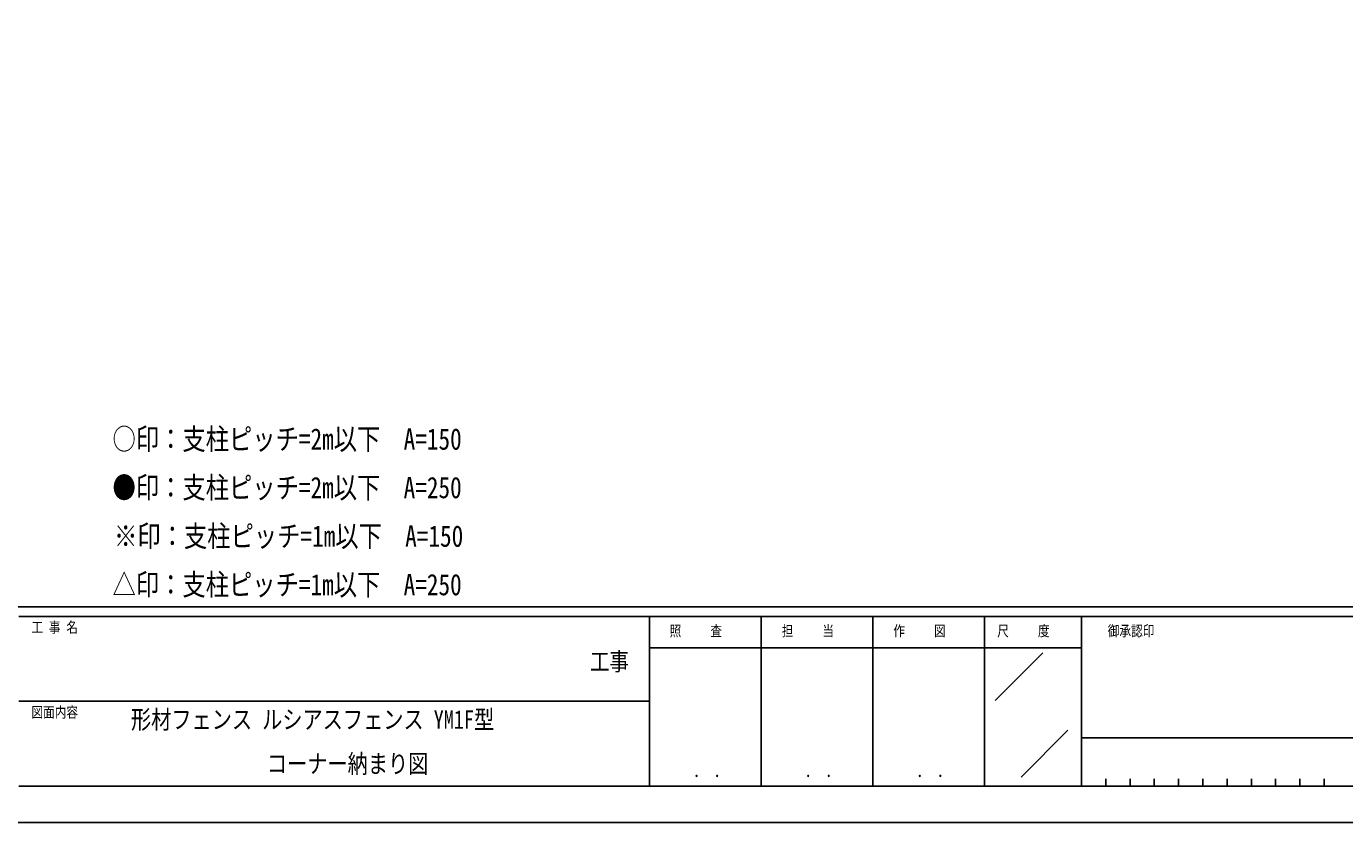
# Model space of a CAD drawing. Units: millimetres, scale not verified. Extents: x -4205 to 4205, y -2970 to 2970.
# Drawn here: x 11 to 2727, y -2970 to -1329 of the extents above; entities that cross this region are included whole.
import ezdxf
from ezdxf.enums import TextEntityAlignment as Align

# ---------------------------------------------------------------- set-up
doc = ezdxf.new("R2010")
doc.units = ezdxf.units.MM
doc.header["$LTSCALE"] = 16
doc.layers.add('0-2_USER1', color=3, linetype='Continuous')
doc.layers.add('0-6_YKK_ZWAK', color=7, linetype='Continuous')
doc.styles.add('ＭＳ ゴシック', font='')
doc.styles.get('ＭＳ ゴシック').set_extended_font_data('MS Gothic')

msp = doc.modelspace()

# ---------------------------------------------------------------- linework, layer by layer
at = {"layer": '0-6_YKK_ZWAK'}
for p, q in [((3895.02, -2525), (-3904.98, -2525)), ((1295.02, -2545), (-4.98, -2545)), ((1525.02, -2545), (1525.02, -2895)), ((1755.02, -2545), (1755.02, -2895)), ((1985.02, -2545), (1985.02, -2895)), ((2185.02, -2545), (1985.02, -2545)), ((3217.52, -2545), (2185.02, -2545)), ((2185.02, -2545), (2185.02, -2895)), ((1985.02, -2610), (1295.02, -2610)), ((1985.02, -2610), (2185.02, -2610)), ((2007.1, -2718.29), (2105.04, -2620.36)), ((-4.98, -2720), (1295.02, -2720)), ((2060.67, -2875.99), (2156.89, -2779.77)), ((2185.02, -2795), (3217.52, -2795)), ((-4.98, -2895), (1295.02, -2895)), ((1295.02, -2895), (1985.02, -2895)), ((1985.02, -2895), (2185.02, -2895)), ((2185.02, -2895), (3217.52, -2895)), ((2235.02, -2880), (2235.02, -2895)), ((2285.02, -2880), (2285.02, -2895)), ((2335.02, -2880), (2335.02, -2895)), ((2385.02, -2880), (2385.02, -2895)), ((2435.02, -2880), (2435.02, -2895)), ((2485.02, -2880), (2485.02, -2895)), ((2535.02, -2880), (2535.02, -2895)), ((2585.02, -2880), (2585.02, -2895)), ((2635.02, -2880), (2635.02, -2895)), ((2685.02, -2880), (2685.02, -2895))]:
    msp.add_line(p, q, dxfattribs=at)
msp.add_lwpolyline([(-4205, -2970), (4205, -2970), (4205, 2970), (-4205, 2970)], close=True, dxfattribs=at)
msp.add_lwpolyline([(1985.02, -2545), (1295.02, -2545), (1295.02, -2895)], dxfattribs=at)

# ---------------------------------------------------------------- texts
at = {"layer": '0-2_USER1', "style": 'ＭＳ ゴシック', "width": 0.8}
for s, height, p in [('○印：支柱ピッチ=2m以下\u3000A=150', 43.99, (188.3, -2214.69)), ('●印：支柱ピッチ=2m以下\u3000A=250', 43.99, (188.3, -2314.69)), ('※印：支柱ピッチ=1m以下\u3000A=150', 43.99, (191.5, -2414.69)), ('△印：支柱ピッチ=1m以下\u3000A=250', 43.99, (188.3, -2514.69)), ('形材フェンス ルシアスフェンス YM1F型', 38.12, (226.33, -2788)), (' コーナー納まり図', 38.12, (485.63, -2879))]:
    msp.add_text(s, height=height, dxfattribs=at).set_placement(p, align=Align.BOTTOM_LEFT)
at = {"layer": '0-6_YKK_ZWAK', "style": 'ＭＳ ゴシック', "width": 0.8}
for s, height, p in [('工 事 名', 21.99, (21.27, -2585)), ('照     査', 21.99, (1336.42, -2592.5)), ('担     当', 21.99, (1567.22, -2592.5)), ('作     図', 21.99, (1797.22, -2592.5)), ('尺     度', 21.99, (2011.42, -2592.5)), ('御承認印', 21.99, (2239.14, -2592.5)), ('工事', 36.66, (1172.33, -2667.47)), ('図面内容', 21.99, (21.27, -2760)), ('． ．', 25.92, (1385, -2884.35)), ('． ．', 25.92, (1615, -2884.35)), ('． ．', 25.92, (1845, -2884.35))]:
    msp.add_text(s, height=height, dxfattribs=at).set_placement(p, align=Align.BOTTOM_LEFT)

doc.saveas('drawing.dxf')
